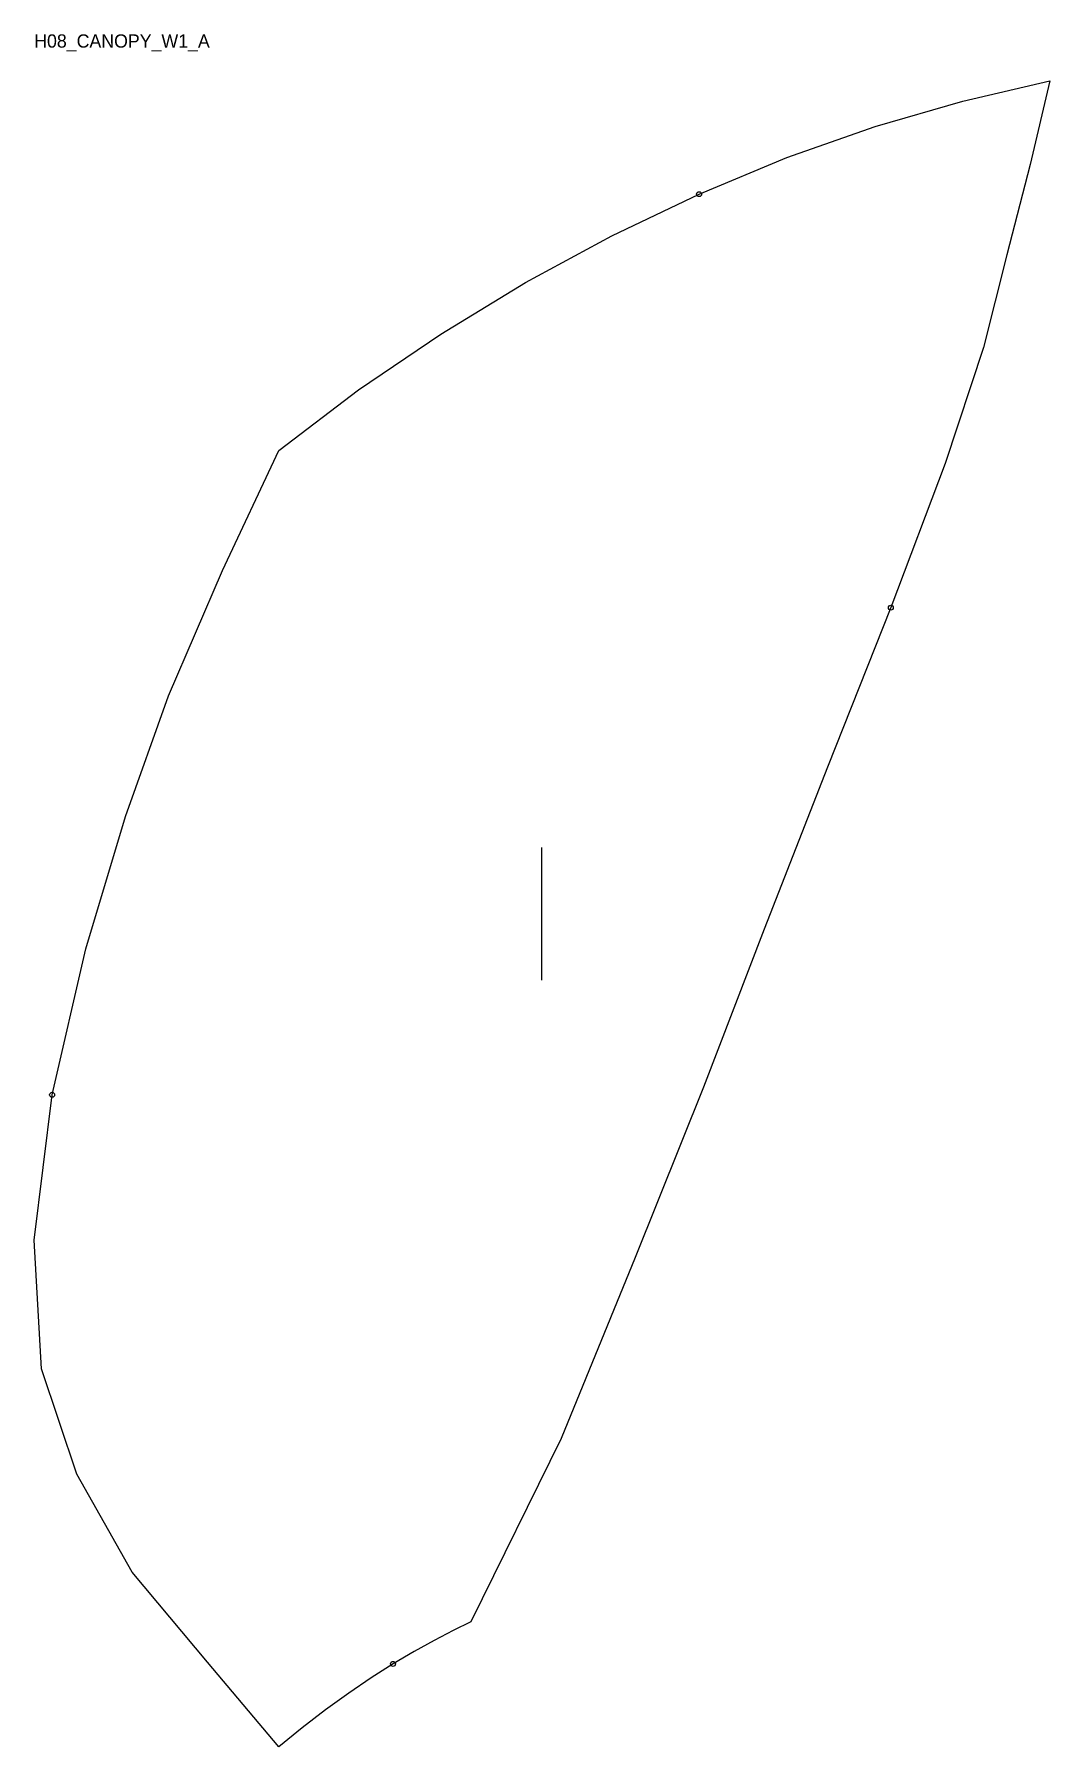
# Model space of a CAD drawing. Header units: millimetres. Extents: x -147 to 465, y 0 to 1032.
import ezdxf

# ---------------------------------------------------------------- set-up
doc = ezdxf.new("R2010")
doc.units = ezdxf.units.MM
for name, color, linetype in [('CUT', 1, 'Continuous'), ('GRAIN', 3, 'Continuous'), ('ID', 7, 'Continuous'), ('NOTCH', 2, 'Continuous'), ('SEAM', 5, 'Continuous')]:
    doc.layers.add(name, color=color, linetype=linetype)

msp = doc.modelspace()

# ---------------------------------------------------------------- linework, layer by layer
at = {"layer": 'CUT'}
msp.add_lwpolyline([(0, 0), (-42.9, 51), (-88.3, 105.2), (-121.7, 164.2), (-143.1, 227.8), (-147.4, 305.4), (-136.6, 392.9), (-116.3, 480.8), (-92.4, 560.6), (-66.5, 633.3), (-33.9, 708.8), (0, 781.2), (48, 817.7), (97.8, 851.4), (148.8, 882.4), (200.8, 910.6), (253.4, 935.7), (306.4, 957.7), (359.5, 976.4), (412.4, 991.7), (464.8, 1004), (452.9, 953.5), (439, 899.1), (424.8, 843.3), (401.8, 773.3), (369, 686.5), (330.9, 590.3), (292.6, 492.8), (256.1, 397.5), (214.9, 294.8), (170.2, 185.7), (115.8, 75.2), (105.1, 70), (93.7, 64.1), (81.6, 57.4), (68.9, 49.9), (55.8, 41.5), (42.2, 32.3), (28.3, 22.2), (14.2, 11.5), (0, 0)], close=True, dxfattribs=at)
at = {"layer": 'GRAIN'}
msp.add_line((158.7, 462), (158.7, 542), dxfattribs=at)
at = {"layer": 'NOTCH'}
for centre in [(253.4, 935.7), (369, 686.5), (-136.6, 392.9), (68.9, 49.9)]:
    msp.add_circle(centre, 1.5, dxfattribs=at)
at = {"layer": 'SEAM'}
msp.add_lwpolyline([(0, 0), (-42.9, 51), (-88.3, 105.2), (-121.7, 164.2), (-143.1, 227.8), (-147.4, 305.4), (-136.6, 392.9), (-116.3, 480.8), (-92.4, 560.6), (-66.5, 633.3), (-33.9, 708.8), (0, 781.2), (48, 817.7), (97.8, 851.4), (148.8, 882.4), (200.8, 910.6), (253.4, 935.7), (306.4, 957.7), (359.5, 976.4), (412.4, 991.7), (464.8, 1004), (452.9, 953.5), (439, 899.1), (424.8, 843.3), (401.8, 773.3), (369, 686.5), (330.9, 590.3), (292.6, 492.8), (256.1, 397.5), (214.9, 294.8), (170.2, 185.7), (115.8, 75.2), (105.1, 70), (93.7, 64.1), (81.6, 57.4), (68.9, 49.9), (55.8, 41.5), (42.2, 32.3), (28.3, 22.2), (14.2, 11.5)], close=True, dxfattribs=at)

# ---------------------------------------------------------------- texts
at = {"layer": 'ID'}
msp.add_text('H08_CANOPY_W1_A', height=8, dxfattribs=at).set_placement((-147.4, 1024))

doc.saveas('drawing.dxf')
